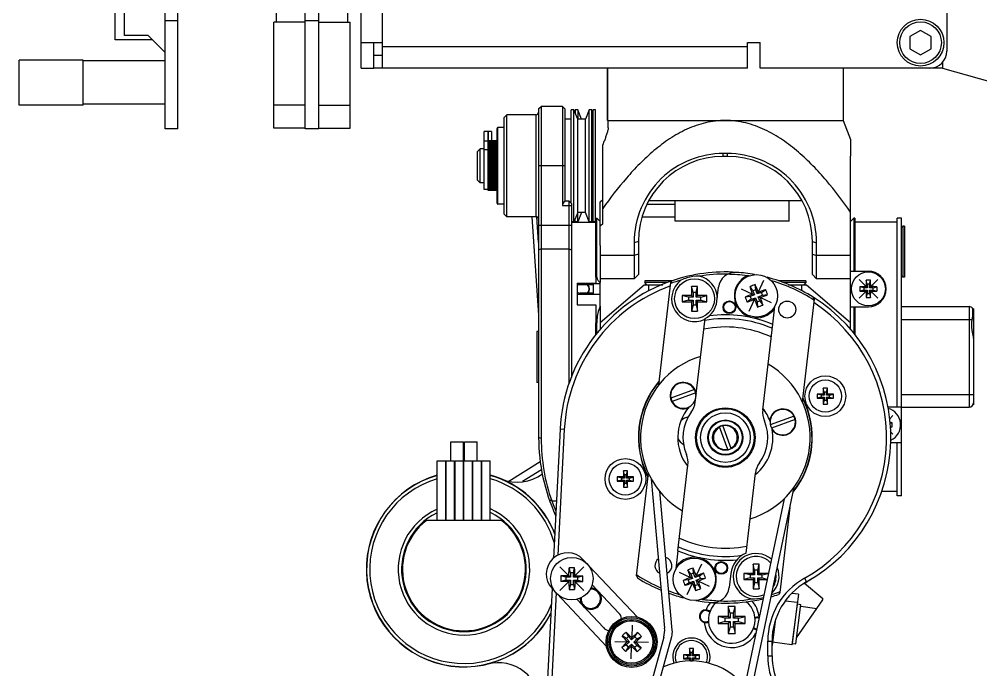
# Model space of a CAD drawing. Header units: millimetres. Extents: x 0 to 594, y 0 to 420.
# Drawn here: x 282.5 to 339.1, y 169.2 to 207.5 of the extents above; entities that cross this region are included whole.
import ezdxf

# ---------------------------------------------------------------- set-up
doc = ezdxf.new("R2010")
doc.units = ezdxf.units.MM
doc.header["$LTSCALE"] = 32.67
doc.layers.get('0').update_dxf_attribs({"linetype": 'CONTINUOUS'})
for name, color, linetype in [('3_ALL_AXES', 7, 'CONTINUOUS'), ('7_ALL_FEATURES', 7, 'CONTINUOUS'), ('APSF_BLANK_LAYER', 7, 'CONTINUOUS'), ('AXIS', 7, 'CONTINUOUS'), ('COSMETIC', 7, 'CONTINUOUS'), ('DCURVE', 7, 'CONTINUOUS')]:
    doc.layers.add(name, color=color, linetype=linetype)

msp = doc.modelspace()

# ---------------------------------------------------------------- linework, layer by layer
at = {"color": 7, "linetype": 'CONTINUOUS'}
for p, q in [((291.811, 201.056), (291.811, 258.841)), ((299.311, 201.056), (299.311, 258.841)), ((300.111, 201.056), (300.111, 258.841)), ((291.061, 201.056), (291.061, 207.406)), ((291.811, 207.406), (291.061, 207.406)), ((300.111, 207.406), (299.311, 207.406)), ((335.561, 206.853), (334.936, 206.492)), ((336.186, 206.492), (335.561, 206.853)), ((334.936, 206.492), (334.936, 205.77)), ((336.186, 205.77), (336.186, 206.492)), ((303.361, 204.631), (303.361, 206.131)), ((334.936, 205.77), (335.561, 205.41)), ((335.561, 205.41), (336.186, 205.77)), ((303.861, 205.381), (303.361, 205.381)), ((302.611, 204.631), (303.361, 204.631)), ((317.111, 201.551), (317.111, 204.631)), ((313.061, 202.231), (313.211, 202.381)), ((313.061, 202.231), (313.211, 202.381)), ((313.061, 202.231), (313.061, 182.881)), ((313.211, 202.381), (313.211, 182.818)), ((314.461, 202.381), (313.211, 202.381)), ((314.461, 202.381), (314.461, 196.549)), ((314.611, 202.231), (314.461, 202.381)), ((314.611, 202.231), (314.461, 202.381)), ((314.611, 202.231), (314.611, 196.779)), ((311.036, 201.731), (311.186, 201.881)), ((311.036, 196.031), (311.036, 201.731)), ((311.186, 195.881), (311.186, 201.881)), ((312.911, 195.881), (312.911, 201.881)), ((314.986, 196.674), (314.986, 202.181)), ((315.136, 202.181), (314.986, 202.181)), ((315.136, 195.581), (315.136, 202.181)), ((315.364, 201.631), (315.136, 202.181)), ((315.211, 202.181), (315.211, 202)), ((315.361, 202.181), (315.211, 202.181)), ((315.361, 202.181), (315.361, 201.631)), ((315.589, 201.631), (315.361, 202.181)), ((316.042, 202.181), (315.814, 201.631)), ((316.042, 195.581), (316.042, 202.181)), ((316.192, 202.181), (316.042, 202.181)), ((316.192, 195.581), (316.192, 202.181)), ((316.267, 202.181), (316.192, 202)), ((316.267, 195.581), (316.267, 202.181)), ((316.417, 202.181), (316.267, 202.181)), ((316.417, 195.581), (316.417, 202.181)), ((315.364, 196.131), (315.364, 201.631)), ((315.814, 201.631), (315.364, 201.631)), ((315.814, 196.131), (315.814, 201.631)), ((317.111, 201.551), (331.011, 201.551)), ((317.161, 201.109), (317.161, 201.551)), ((291.811, 201.056), (291.061, 201.056)), ((300.111, 201.056), (299.311, 201.056)), ((309.861, 197.481), (309.861, 200.898)), ((310.061, 200.898), (309.861, 200.898)), ((310.061, 200.898), (310.061, 197.481)), ((310.086, 200.898), (310.086, 200.344)), ((310.286, 200.898), (310.086, 200.898)), ((310.286, 200.898), (310.286, 200.344)), ((310.061, 200.327), (309.861, 200.327)), ((316.911, 200.306), (316.836, 200.116)), ((316.836, 195.471), (316.836, 200.116)), ((331.436, 200.436), (331.436, 199.456)), ((309.461, 199.731), (309.611, 199.881)), ((309.461, 198.031), (309.461, 199.731)), ((309.611, 197.881), (309.611, 199.881)), ((309.861, 199.881), (309.611, 199.881)), ((310.061, 199.812), (309.861, 199.812)), ((310.086, 199.881), (310.061, 199.881)), ((310.061, 199.806), (310.086, 199.806)), ((324.186, 199.603), (323.936, 199.603)), ((323.936, 199.431), (323.936, 199.603)), ((324.186, 199.431), (323.936, 199.431)), ((324.186, 199.431), (324.186, 199.603)), ((314.611, 198.881), (313.061, 198.881)), ((331.436, 194.192), (331.436, 199.005)), ((309.461, 198.031), (309.611, 197.881)), ((309.861, 197.881), (309.611, 197.881)), ((310.061, 197.956), (310.086, 197.956)), ((310.086, 197.881), (310.061, 197.881)), ((310.061, 197.481), (309.861, 197.481)), ((314.861, 196.799), (314.611, 196.799)), ((314.861, 186.094), (314.861, 196.799)), ((315.011, 196.649), (314.861, 196.799)), ((315.011, 186.459), (315.011, 196.649)), ((316.686, 196.753), (316.836, 196.903)), ((316.686, 194.192), (316.686, 196.753)), ((321.111, 195.631), (321.111, 196.831)), ((311.036, 196.031), (311.186, 195.881)), ((314.461, 196.549), (315.011, 196.549)), ((315.364, 196.131), (315.136, 195.581)), ((315.361, 195.581), (315.361, 196.131)), ((315.589, 196.131), (315.361, 195.581)), ((315.814, 196.131), (315.364, 196.131)), ((316.042, 195.581), (315.814, 196.131)), ((315.136, 195.581), (315.011, 195.581)), ((315.211, 195.581), (315.211, 195.762)), ((315.361, 195.581), (315.211, 195.581)), ((316.192, 195.581), (316.042, 195.581)), ((316.267, 195.581), (316.192, 195.762)), ((316.417, 195.581), (316.267, 195.581)), ((316.686, 195.606), (316.486, 195.806)), ((316.836, 195.471), (316.686, 195.324)), ((327.811, 195.631), (321.111, 195.631)), ((331.436, 195.606), (331.636, 195.806)), ((313.061, 195.394), (315.011, 195.394)), ((334.511, 195.331), (334.436, 195.256)), ((334.611, 195.331), (334.511, 195.331)), ((334.511, 195.331), (334.511, 192.331)), ((334.611, 195.331), (334.611, 192.331)), ((318.936, 194.431), (318.686, 194.353)), ((318.686, 194.353), (318.686, 192.236)), ((318.936, 194.431), (318.936, 192.483)), ((329.186, 194.431), (329.436, 194.353)), ((329.186, 192.483), (329.186, 194.431)), ((329.436, 192.236), (329.436, 194.353)), ((313.211, 193.996), (313.061, 193.912)), ((313.211, 193.996), (314.861, 193.996)), ((314.861, 193.996), (315.011, 193.912)), ((318.686, 193.605), (316.686, 193.605)), ((318.936, 193.683), (318.686, 193.605)), ((329.186, 193.683), (329.436, 193.605)), ((331.436, 193.605), (329.436, 193.605)), ((316.436, 192.325), (316.486, 192.325)), ((316.436, 192.325), (316.436, 191.974)), ((318.629, 192.231), (316.686, 192.231)), ((318.686, 192.236), (318.936, 192.483)), ((320.923, 192.106), (319.311, 192.106)), ((319.311, 192.106), (319.311, 192.006)), ((320.847, 192.011), (320.931, 192.115)), ((328.811, 192.106), (327.201, 192.106)), ((328.811, 192.106), (328.811, 192.006)), ((329.436, 192.236), (329.186, 192.483)), ((331.436, 192.231), (329.493, 192.231)), ((332.417, 191.906), (332.359, 192.139)), ((332.555, 191.906), (332.613, 192.139)), ((334.511, 192.331), (334.436, 192.406)), ((334.611, 192.331), (334.511, 192.331)), ((315.336, 191.974), (316.436, 191.974)), ((315.336, 191.974), (315.336, 190.705)), ((316.686, 191.931), (315.336, 191.931)), ((316.286, 191.881), (315.486, 191.881)), ((316.286, 191.316), (316.286, 191.931)), ((316.686, 190.61), (316.686, 192.007)), ((319.271, 191.881), (320.375, 191.881)), ((320.662, 192.006), (319.311, 192.006)), ((319.436, 191.881), (319.311, 192.006)), ((319.561, 191.527), (319.561, 191.881)), ((320.143, 185.978), (320.847, 192.011)), ((322.427, 191.782), (322.065, 191.782)), ((322.065, 191.782), (322.065, 191.238)), ((322.155, 191.42), (322.065, 191.782)), ((322.336, 191.42), (322.427, 191.782)), ((322.427, 191.238), (322.427, 191.782)), ((323.562, 190.904), (323.658, 191.727)), ((325.688, 191.524), (325.518, 191.775)), ((325.852, 191.584), (325.688, 191.524)), ((325.688, 191.524), (325.778, 191.278)), ((325.852, 191.584), (325.82, 191.885)), ((325.942, 191.338), (325.852, 191.584)), ((326.189, 191.428), (326.439, 191.597)), ((328.811, 192.006), (327.472, 192.006)), ((327.787, 191.881), (328.851, 191.881)), ((328.561, 191.517), (328.561, 191.881)), ((328.811, 192.006), (328.686, 191.881)), ((332.211, 191.7), (331.978, 191.758)), ((332.211, 191.563), (331.978, 191.504)), ((332.417, 191.7), (332.211, 191.7)), ((332.211, 191.7), (332.211, 191.563)), ((332.211, 191.563), (332.417, 191.563)), ((332.417, 191.7), (332.349, 191.769)), ((332.417, 191.563), (332.349, 191.494)), ((332.555, 191.906), (332.417, 191.906)), ((332.417, 191.906), (332.417, 191.7)), ((332.417, 191.563), (332.417, 191.356)), ((332.555, 191.7), (332.555, 191.906)), ((332.555, 191.7), (332.623, 191.769)), ((332.761, 191.7), (332.555, 191.7)), ((332.555, 191.563), (332.761, 191.563)), ((332.555, 191.563), (332.623, 191.494)), ((332.555, 191.356), (332.555, 191.563)), ((332.761, 191.7), (332.994, 191.758)), ((332.761, 191.563), (332.761, 191.7)), ((332.761, 191.563), (332.994, 191.504)), ((315.336, 191.316), (316.686, 191.316)), ((315.336, 191.314), (316.686, 191.314)), ((316.286, 191.381), (315.486, 191.381)), ((322.065, 191.238), (321.521, 191.238)), ((321.883, 191.148), (321.521, 191.238)), ((321.521, 191.238), (321.521, 190.876)), ((321.883, 190.967), (321.521, 190.876)), ((322.155, 191.148), (321.883, 191.148)), ((321.883, 191.148), (321.883, 190.967)), ((321.883, 190.967), (322.155, 190.967)), ((322.155, 191.148), (322.065, 191.238)), ((322.155, 190.967), (322.065, 190.876)), ((322.336, 191.42), (322.155, 191.42)), ((322.155, 191.42), (322.155, 191.148)), ((322.155, 190.967), (322.155, 190.695)), ((322.336, 191.148), (322.336, 191.42)), ((322.336, 191.148), (322.427, 191.238)), ((322.608, 191.148), (322.336, 191.148)), ((322.336, 190.967), (322.608, 190.967)), ((322.336, 190.967), (322.427, 190.876)), ((322.336, 190.695), (322.336, 190.967)), ((322.971, 191.238), (322.427, 191.238)), ((322.608, 191.148), (322.971, 191.238)), ((322.608, 190.967), (322.608, 191.148)), ((322.608, 190.967), (322.971, 190.876)), ((322.971, 190.876), (322.971, 191.238)), ((325.531, 191.188), (325.23, 191.156)), ((325.591, 191.023), (325.341, 190.854)), ((325.778, 191.278), (325.531, 191.188)), ((325.531, 191.188), (325.591, 191.023)), ((325.591, 191.023), (325.838, 191.113)), ((325.778, 191.278), (325.666, 191.33)), ((325.838, 191.113), (325.786, 191.001)), ((325.838, 191.113), (325.928, 190.867)), ((325.928, 190.867), (326.092, 190.927)), ((325.942, 191.338), (325.994, 191.45)), ((326.189, 191.428), (325.942, 191.338)), ((326.002, 191.173), (326.249, 191.263)), ((326.002, 191.173), (326.114, 191.121)), ((326.092, 190.927), (326.002, 191.173)), ((326.092, 190.927), (326.262, 190.677)), ((326.249, 191.263), (326.189, 191.428)), ((326.249, 191.263), (326.549, 191.295)), ((329.29, 191.027), (328.585, 184.982)), ((329.29, 191.027), (329.232, 191.147)), ((332.417, 191.356), (332.359, 191.123)), ((332.417, 191.356), (332.555, 191.356)), ((332.555, 191.356), (332.613, 191.123)), ((315.336, 190.705), (316.436, 190.705)), ((316.436, 190.705), (316.436, 189.639)), ((321.521, 190.876), (322.065, 190.876)), ((322.065, 190.876), (322.065, 190.332)), ((322.155, 190.695), (322.065, 190.332)), ((322.155, 190.695), (322.336, 190.695)), ((322.336, 190.695), (322.427, 190.332)), ((322.427, 190.876), (322.971, 190.876)), ((322.427, 190.332), (322.427, 190.876)), ((325.928, 190.867), (325.959, 190.566)), ((334.436, 190.589), (338.431, 190.589)), ((338.431, 190.589), (338.431, 184.674)), ((338.681, 190.456), (338.637, 190.456)), ((338.681, 190.456), (338.681, 184.806)), ((322.065, 190.332), (322.427, 190.332)), ((322.291, 184.971), (322.864, 189.885)), ((334.436, 189.839), (338.607, 189.839)), ((316.436, 189.639), (316.486, 189.639)), ((326.264, 184.508), (326.852, 189.548)), ((313.061, 189.131), (312.961, 189.131)), ((312.961, 189.131), (312.961, 186.131)), ((313.061, 186.131), (312.961, 186.131)), ((322.247, 185.702), (320.851, 185.192)), ((322.316, 185.515), (320.92, 185.005)), ((329.832, 185.44), (329.476, 185.44)), ((329.713, 185.38), (329.476, 185.44)), ((329.476, 185.44), (329.476, 185.202)), ((329.713, 185.262), (329.476, 185.202)), ((329.891, 185.38), (329.713, 185.38)), ((329.713, 185.38), (329.713, 185.262)), ((329.713, 185.262), (329.891, 185.262)), ((330.069, 185.796), (329.832, 185.796)), ((329.891, 185.558), (329.832, 185.796)), ((329.832, 185.796), (329.832, 185.44)), ((329.891, 185.38), (329.832, 185.44)), ((329.891, 185.262), (329.832, 185.202)), ((330.01, 185.558), (329.891, 185.558)), ((329.891, 185.558), (329.891, 185.38)), ((329.891, 185.262), (329.891, 185.083)), ((330.01, 185.558), (330.069, 185.796)), ((330.01, 185.38), (330.01, 185.558)), ((330.01, 185.38), (330.069, 185.44)), ((330.188, 185.38), (330.01, 185.38)), ((330.01, 185.262), (330.188, 185.262)), ((330.01, 185.262), (330.069, 185.202)), ((330.01, 185.083), (330.01, 185.262)), ((330.069, 185.44), (330.069, 185.796)), ((330.426, 185.44), (330.069, 185.44)), ((330.188, 185.38), (330.426, 185.44)), ((330.188, 185.262), (330.188, 185.38)), ((330.188, 185.262), (330.426, 185.202)), ((330.426, 185.202), (330.426, 185.44)), ((334.436, 185.424), (338.681, 185.424)), ((329.476, 185.202), (329.832, 185.202)), ((329.832, 185.202), (329.832, 184.846)), ((329.891, 185.083), (329.832, 184.846)), ((329.832, 184.846), (330.069, 184.846)), ((329.891, 185.083), (330.01, 185.083)), ((330.01, 185.083), (330.069, 184.846)), ((330.069, 185.202), (330.426, 185.202)), ((330.069, 184.846), (330.069, 185.202)), ((334.436, 184.674), (338.431, 184.674)), ((338.681, 184.806), (338.651, 184.806)), ((328.105, 184.14), (326.708, 183.63)), ((324.4, 182.244), (323.91, 183.587)), ((328.173, 183.952), (326.777, 183.442)), ((333.754, 183.723), (333.894, 183.758)), ((333.763, 183.537), (333.894, 183.504)), ((314.323, 183.374), (313.94, 175.786)), ((314.573, 183.361), (314.199, 175.961)), ((314.573, 183.361), (314.323, 183.374)), ((324.212, 182.176), (323.722, 183.518)), ((313.211, 182.818), (313.061, 182.881)), ((311.312, 180.313), (313.158, 181.464)), ((313.226, 180.985), (312.108, 180.287)), ((318.29, 180.917), (318.052, 180.917)), ((318.112, 180.679), (318.052, 180.917)), ((318.052, 180.917), (318.052, 180.56)), ((318.231, 180.679), (318.29, 180.917)), ((318.29, 180.56), (318.29, 180.917)), ((318.832, 174.736), (319.537, 180.781)), ((321.27, 176.215), (321.858, 181.255)), ((325.282, 176.083), (325.831, 180.791)), ((318.052, 180.56), (317.696, 180.56)), ((317.934, 180.501), (317.696, 180.56)), ((317.696, 180.56), (317.696, 180.323)), ((317.934, 180.382), (317.696, 180.323)), ((317.696, 180.323), (318.052, 180.323)), ((318.112, 180.501), (317.934, 180.501)), ((317.934, 180.501), (317.934, 180.382)), ((317.934, 180.382), (318.112, 180.382)), ((318.112, 180.501), (318.052, 180.56)), ((318.112, 180.382), (318.052, 180.323)), ((318.052, 180.323), (318.052, 179.967)), ((318.112, 180.204), (318.052, 179.967)), ((318.231, 180.679), (318.112, 180.679)), ((318.112, 180.679), (318.112, 180.501)), ((318.112, 180.382), (318.112, 180.204)), ((318.112, 180.204), (318.231, 180.204)), ((318.231, 180.501), (318.231, 180.679)), ((318.231, 180.501), (318.29, 180.56)), ((318.409, 180.501), (318.231, 180.501)), ((318.231, 180.382), (318.409, 180.382)), ((318.231, 180.382), (318.29, 180.323)), ((318.231, 180.204), (318.231, 180.382)), ((318.231, 180.204), (318.29, 179.967)), ((318.646, 180.56), (318.29, 180.56)), ((318.29, 180.323), (318.646, 180.323)), ((318.29, 179.967), (318.29, 180.323)), ((318.409, 180.501), (318.646, 180.56)), ((318.409, 180.382), (318.409, 180.501)), ((318.409, 180.382), (318.646, 180.323)), ((318.646, 180.323), (318.646, 180.56)), ((319.695, 180.454), (320.483, 171.67)), ((318.052, 179.967), (318.29, 179.967)), ((320.937, 171.537), (320.203, 179.719)), ((324.995, 165.141), (328.113, 179.965)), ((313.831, 179.153), (313.69, 179.215)), ((313.831, 179.153), (314.11, 179.153)), ((327.517, 179.274), (324.792, 166.337)), ((327.859, 178.756), (327.275, 173.751)), ((310.869, 178.006), (306.453, 178.006)), ((318.879, 172.306), (315.67, 175.706)), ((314.931, 174.925), (314.857, 175.219)), ((315.106, 174.925), (315.179, 175.219)), ((322.03, 174.836), (321.86, 175.086)), ((322.194, 174.896), (322.162, 175.196)), ((326.057, 175.43), (325.695, 175.43)), ((325.786, 175.068), (325.695, 175.43)), ((325.695, 175.43), (325.695, 174.887)), ((325.967, 175.068), (325.786, 175.068)), ((325.786, 175.068), (325.786, 174.796)), ((325.967, 175.068), (326.057, 175.43)), ((325.967, 174.796), (325.967, 175.068)), ((326.057, 174.887), (326.057, 175.43)), ((314.668, 174.663), (314.375, 174.736)), ((314.668, 174.488), (314.375, 174.415)), ((314.931, 174.663), (314.668, 174.663)), ((314.668, 174.663), (314.668, 174.488)), ((314.668, 174.488), (314.931, 174.488)), ((314.931, 174.663), (314.843, 174.75)), ((314.931, 174.488), (314.843, 174.401)), ((315.106, 174.925), (314.931, 174.925)), ((314.931, 174.925), (314.931, 174.663)), ((314.931, 174.488), (314.931, 174.225)), ((315.106, 174.663), (315.106, 174.925)), ((315.106, 174.663), (315.193, 174.75)), ((315.368, 174.663), (315.106, 174.663)), ((315.106, 174.488), (315.368, 174.488)), ((315.106, 174.488), (315.193, 174.401)), ((315.106, 174.225), (315.106, 174.488)), ((315.368, 174.663), (315.661, 174.736)), ((315.368, 174.488), (315.368, 174.663)), ((315.368, 174.488), (315.661, 174.415)), ((318.832, 174.736), (318.89, 174.615)), ((321.873, 174.499), (321.573, 174.467)), ((322.12, 174.589), (321.873, 174.499)), ((321.873, 174.499), (321.933, 174.335)), ((322.12, 174.589), (322.008, 174.641)), ((322.194, 174.896), (322.03, 174.836)), ((322.03, 174.836), (322.12, 174.589)), ((322.284, 174.649), (322.194, 174.896)), ((322.284, 174.649), (322.336, 174.761)), ((322.531, 174.739), (322.284, 174.649)), ((322.344, 174.485), (322.591, 174.575)), ((322.344, 174.485), (322.456, 174.433)), ((322.434, 174.238), (322.344, 174.485)), ((322.531, 174.739), (322.781, 174.909)), ((322.591, 174.575), (322.531, 174.739)), ((322.591, 174.575), (322.891, 174.607)), ((324.386, 174.879), (324.289, 174.049)), ((325.695, 174.887), (325.151, 174.887)), ((325.514, 174.796), (325.151, 174.887)), ((325.151, 174.887), (325.151, 174.524)), ((325.514, 174.615), (325.151, 174.524)), ((325.151, 174.524), (325.695, 174.524)), ((325.786, 174.796), (325.514, 174.796)), ((325.514, 174.796), (325.514, 174.615)), ((325.514, 174.615), (325.786, 174.615)), ((325.786, 174.796), (325.695, 174.887)), ((325.786, 174.615), (325.695, 174.524)), ((325.695, 174.524), (325.695, 173.98)), ((325.786, 174.615), (325.786, 174.343)), ((325.967, 174.796), (326.057, 174.887)), ((326.239, 174.796), (325.967, 174.796)), ((325.967, 174.615), (326.239, 174.615)), ((325.967, 174.615), (326.057, 174.524)), ((325.967, 174.343), (325.967, 174.615)), ((326.593, 174.887), (326.057, 174.887)), ((326.057, 174.524), (326.516, 174.524)), ((326.057, 173.98), (326.057, 174.524)), ((326.239, 174.796), (326.592, 174.884)), ((326.239, 174.615), (326.239, 174.796)), ((326.239, 174.615), (326.521, 174.544)), ((328.725, 174.605), (328.847, 174.387)), ((313.849, 173.99), (313.161, 160.381)), ((313.852, 173.99), (317.061, 170.59)), ((314.931, 174.225), (314.857, 173.932)), ((314.931, 174.225), (315.106, 174.225)), ((315.106, 174.225), (315.179, 173.932)), ((321.933, 174.335), (321.683, 174.165)), ((321.933, 174.335), (322.18, 174.425)), ((322.18, 174.425), (322.128, 174.313)), ((322.18, 174.425), (322.27, 174.178)), ((322.27, 174.178), (322.434, 174.238)), ((322.27, 174.178), (322.302, 173.878)), ((322.434, 174.238), (322.604, 173.988)), ((325.786, 174.343), (325.695, 173.98)), ((325.695, 173.98), (326.057, 173.98)), ((325.786, 174.343), (325.967, 174.343)), ((325.967, 174.343), (326.057, 173.98)), ((314.087, 173.741), (313.31, 158.381)), ((327.275, 173.751), (327.191, 173.647)), ((324.636, 172.945), (324.236, 172.945)), ((324.336, 172.545), (324.236, 172.945)), ((324.236, 172.945), (324.236, 172.345)), ((324.536, 172.545), (324.636, 172.945)), ((324.636, 172.345), (324.636, 172.945)), ((328.01, 170.755), (328.315, 173.085)), ((328.208, 170.729), (328.513, 173.059)), ((328.255, 171.087), (329.812, 173.335)), ((328.287, 173.063), (328.315, 173.085)), ((328.315, 173.085), (328.513, 173.059)), ((328.499, 172.947), (329.457, 172.821)), ((324.236, 172.345), (323.636, 172.345)), ((324.036, 172.245), (323.636, 172.345)), ((323.636, 172.345), (323.636, 171.945)), ((324.336, 172.245), (324.036, 172.245)), ((324.036, 172.245), (324.036, 172.045)), ((324.336, 172.245), (324.236, 172.345)), ((324.536, 172.545), (324.336, 172.545)), ((324.336, 172.545), (324.336, 172.245)), ((324.536, 172.245), (324.536, 172.545)), ((324.536, 172.245), (324.636, 172.345)), ((324.836, 172.245), (324.536, 172.245)), ((325.236, 172.345), (324.636, 172.345)), ((324.836, 172.245), (325.236, 172.345)), ((324.836, 172.045), (324.836, 172.245)), ((325.236, 171.945), (325.236, 172.345)), ((324.036, 172.045), (323.636, 171.945)), ((323.636, 171.945), (324.236, 171.945)), ((324.036, 172.045), (324.336, 172.045)), ((324.336, 172.045), (324.236, 171.945)), ((324.236, 171.945), (324.236, 171.345)), ((324.336, 171.745), (324.236, 171.345)), ((324.336, 172.045), (324.336, 171.745)), ((324.336, 171.745), (324.536, 171.745)), ((324.536, 172.045), (324.836, 172.045)), ((324.536, 172.045), (324.636, 171.945)), ((324.536, 171.745), (324.536, 172.045)), ((324.536, 171.745), (324.636, 171.345)), ((324.636, 171.945), (325.236, 171.945)), ((324.636, 171.345), (324.636, 171.945)), ((324.836, 172.045), (325.236, 171.945)), ((326.995, 172.056), (326.811, 170.648)), ((318.232, 171.043), (317.978, 171.206)), ((318.359, 171.163), (318.211, 171.427)), ((318.359, 171.163), (318.232, 171.043)), ((318.54, 170.972), (318.359, 171.163)), ((318.73, 171.152), (318.54, 170.972)), ((318.54, 170.972), (318.543, 171.096)), ((318.73, 171.152), (318.893, 171.407)), ((318.851, 171.025), (318.73, 171.152)), ((318.851, 171.025), (319.114, 171.173)), ((320.435, 171.139), (319.176, 166.55)), ((319.864, 167.377), (320.904, 171.166)), ((324.236, 171.345), (324.636, 171.345)), ((318.221, 170.672), (317.958, 170.524)), ((318.341, 170.545), (318.179, 170.29)), ((318.412, 170.852), (318.221, 170.672)), ((318.221, 170.672), (318.341, 170.545)), ((318.232, 171.043), (318.412, 170.852)), ((318.412, 170.852), (318.289, 170.856)), ((318.341, 170.545), (318.532, 170.725)), ((318.532, 170.725), (318.529, 170.602)), ((318.532, 170.725), (318.713, 170.534)), ((318.66, 170.845), (318.851, 171.025)), ((318.66, 170.845), (318.783, 170.841)), ((318.84, 170.654), (318.66, 170.845)), ((318.713, 170.534), (318.84, 170.654)), ((318.713, 170.534), (318.861, 170.27)), ((318.84, 170.654), (319.094, 170.491)), ((326.561, 170.902), (326.811, 170.902)), ((326.561, 170.032), (326.561, 170.902)), ((326.811, 170.032), (326.811, 170.902)), ((327.975, 170.684), (328.023, 170.753)), ((327.988, 170.783), (328.01, 170.755)), ((328.01, 170.755), (328.208, 170.729)), ((321.942, 170.1), (321.586, 170.1)), ((321.823, 170.041), (321.586, 170.1)), ((321.586, 170.1), (321.586, 169.863)), ((322.002, 170.041), (321.823, 170.041)), ((321.823, 170.041), (321.823, 169.922)), ((322.18, 170.456), (321.942, 170.456)), ((322.002, 170.219), (321.942, 170.456)), ((321.942, 170.456), (321.942, 170.1)), ((322.002, 170.041), (321.942, 170.1)), ((322.12, 170.219), (322.002, 170.219)), ((322.002, 170.219), (322.002, 170.041)), ((322.12, 170.219), (322.18, 170.456)), ((322.12, 170.041), (322.12, 170.219)), ((322.12, 170.041), (322.18, 170.1)), ((322.298, 170.041), (322.12, 170.041)), ((322.18, 170.1), (322.18, 170.456)), ((322.536, 170.1), (322.18, 170.1)), ((322.298, 170.041), (322.536, 170.1)), ((322.298, 169.922), (322.298, 170.041)), ((322.536, 169.863), (322.536, 170.1)), ((326.561, 170.032), (326.811, 170.032)), ((321.823, 169.922), (321.586, 169.863)), ((321.586, 169.863), (321.942, 169.863)), ((321.823, 169.922), (322.002, 169.922)), ((322.002, 169.922), (321.942, 169.863)), ((321.942, 169.863), (321.942, 169.726)), ((322.002, 169.744), (321.998, 169.729)), ((322.002, 169.922), (322.002, 169.744)), ((322.002, 169.744), (322.12, 169.744)), ((322.12, 169.922), (322.298, 169.922)), ((322.12, 169.922), (322.18, 169.863)), ((322.12, 169.744), (322.12, 169.922)), ((322.12, 169.744), (322.124, 169.729)), ((322.18, 169.863), (322.536, 169.863)), ((322.18, 169.726), (322.18, 169.863)), ((322.298, 169.922), (322.536, 169.863))]:
    msp.add_line(p, q, dxfattribs=at)
at = {"color": 3, "linetype": 'CONTINUOUS'}
for p, q in [((302.611, 204.631), (302.611, 251.631)), ((303.861, 204.631), (303.861, 251.631)), ((302.611, 206.131), (303.861, 206.131)), ((325.361, 205.881), (303.861, 205.881)), ((325.361, 204.631), (325.361, 206.131)), ((325.361, 206.131), (326.111, 206.131)), ((326.111, 204.631), (326.111, 206.131)), ((325.361, 204.631), (303.361, 204.631))]:
    msp.add_line(p, q, dxfattribs=at)
at = {"color": 7, "linetype": 'CONTINUOUS'}
for centre, radius in [((335.561, 206.131), 1.375), ((335.561, 206.131), 1.225), ((332.486, 191.631), 1), ((322.246, 191.057), 1.175), ((325.89, 191.226), 1.25), ((327.709, 190.42), 0.5), ((324.301, 190.555), 0.335), ((329.951, 185.321), 1.2), ((329.951, 185.321), 0.95), ((324.061, 182.881), 1), ((324.061, 182.881), 0.75), ((318.171, 180.442), 1.2), ((318.171, 180.442), 0.95), ((315.018, 174.575), 1.25), ((322.232, 174.537), 1.25), ((323.82, 175.207), 0.335), ((318.536, 170.849), 1.5), ((318.536, 170.849), 1.425), ((318.536, 170.849), 1.33), ((318.536, 170.849), 1.255), ((318.536, 170.849), 1.25)]:
    msp.add_circle(centre, radius, dxfattribs=at)
at = {"color": 40, "linetype": 'CONTINUOUS'}
for radius in [1.462, 1.035]:
    msp.add_circle((324.061, 182.881), radius, dxfattribs=at)
at = {"color": 7, "linetype": 'CONTINUOUS'}
for centre, radius, start, end in [((312.911, 202.031), 0.15, 270, 360), ((323.936, 194.431), 5, 90, 180), ((324.186, 194.431), 5, 0, 90), ((312.911, 195.731), 0.15, 0, 90), ((324.061, 182.881), 9.75, 86.1331, 108.7253), ((324.651, 191.611), 1, 86.1324, 173.3483), ((324.061, 182.881), 9.75, 79.7993, 86.1324), ((324.061, 182.881), 9.75, 108.726, 177.1057), ((324.061, 182.881), 9.75, 57.9714, 75.3961), ((343.303, 191.647), 10.955, 177.4263, 179.3649), ((332.486, 188.914), 3.228, 87.7461, 92.2539), ((322.168, 191.661), 10.456, 0.5889, 2.6199), ((324.061, 182.881), 9.5, 109.9461, 177.1057), ((315.486, 191.631), 0.25, 90, 127.1437), ((315.636, 191.631), 0.4, 321.1339, 38.8661), ((326.991, 188.21), 3.856, 110.0578, 112.4476), ((326.995, 188.201), 3.867, 107.6797, 110.063), ((314.442, 187.089), 12.347, 20.6823, 22.8571), ((322.864, 190.121), 3.867, 17.6791, 22.4449), ((335.195, 191.631), 3.219, 177.7438, 180.0037), ((335.195, 191.631), 3.219, 179.9963, 182.2562), ((332.456, 181.313), 10.456, 90.5889, 92.6199), ((332.47, 202.448), 10.955, 267.4263, 269.3649), ((342.804, 191.601), 10.456, 180.5889, 182.6199), ((321.669, 191.615), 10.955, 357.4263, 359.3649), ((332.502, 180.815), 10.955, 87.4263, 89.3649), ((332.516, 201.949), 10.456, 270.5889, 272.6199), ((329.777, 191.631), 3.219, 359.9963, 2.2562), ((329.777, 191.631), 3.219, 357.7438, 0.0037), ((315.486, 191.631), 0.25, 232.8563, 270), ((322.246, 191.057), 1.325, 297.8227, 353.3483), ((330.027, 179.778), 12.347, 110.6823, 112.8571), ((328.915, 192.331), 3.867, 197.6791, 202.4449), ((337.337, 195.362), 12.347, 200.6823, 202.8571), ((321.753, 202.673), 12.347, 290.6823, 292.8571), ((324.061, 182.881), 9.75, 299.4004, 57.9397), ((332.486, 194.349), 3.228, 267.7461, 272.2539), ((324.785, 194.25), 3.867, 287.6797, 290.063), ((324.789, 194.241), 3.856, 290.0578, 292.4476), ((324.061, 182.881), 9.5, 299.4004, 56.7277), ((338.431, 190.339), 0.25, 41.0202, 90), ((338.431, 190.339), 0.25, 28.2012, 40.2126), ((324.061, 182.881), 7, 66.7468, 99.9499), ((324.061, 182.881), 7.227, 67.2834, 97.639), ((324.061, 182.881), 6.51, 65.4552, 101.2414), ((324.061, 182.881), 5.125, 139.4406, 207.0538), ((324.061, 182.881), 5.107, 139.7071, 206.9412), ((321.583, 185.353), 0.775, 7.5028, 292.5237), ((321.583, 185.353), 0.75, 27.7243, 192.3997), ((321.583, 185.353), 0.74, 12.2956, 27.8284), ((321.583, 185.353), 0.75, 357.2415, 12.3997), ((321.583, 185.353), 0.74, 192.2956, 207.8284), ((321.583, 185.353), 0.75, 207.7243, 350.208), ((324.061, 182.881), 2.8, 139.8916, 217.6835), ((321.05, 185.116), 1.25, 323.4219, 353.3483), ((324.061, 182.881), 2.8, 128.9717, 130.2688), ((324.061, 182.881), 5.125, 321.2931, 27.0538), ((324.061, 182.881), 5.107, 321.7488, 26.9412), ((338.431, 184.924), 0.25, 270, 360), ((324.061, 182.881), 2.5, 143.4219, 203.2748), ((327.506, 184.363), 1.25, 173.3483, 203.2748), ((324.061, 182.881), 2.8, 19.9615, 37.6659), ((327.441, 183.791), 0.775, 217.5958, 172.5306), ((327.441, 183.791), 0.75, 27.7243, 192.3997), ((327.441, 183.791), 0.74, 12.2956, 27.8284), ((333.386, 183.631), 1, 294.7708, 75.6841), ((324.061, 182.881), 0.722, 102.0959, 118.0281), ((324.061, 182.881), 0.702, 298.253, 101.871), ((324.061, 182.881), 2.5, 323.4219, 23.2748), ((327.441, 183.791), 0.74, 192.2956, 207.8284), ((327.441, 183.791), 0.75, 207.7243, 12.3997), ((333.44, 173.888), 9.88, 87.3667, 88.1897), ((330.677, 183.631), 3.219, 359.9963, 2.2562), ((330.677, 183.631), 3.219, 357.7438, 0.0037), ((324.061, 182.881), 0.702, 118.253, 281.871), ((324.061, 182.881), 2.8, 309.0941, 10.234), ((333.452, 193.073), 9.578, 271.876, 272.6448), ((324.061, 182.881), 11, 180, 204.6331), ((324.347, 182.818), 11.136, 180.0026, 199.2167), ((322.042, 183.235), 0.875, 207.3349, 239.7328), ((320.616, 181.4), 1.25, 353.3483, 23.2748), ((324.061, 182.881), 0.722, 282.0959, 298.0281), ((327.072, 180.647), 1.25, 143.4219, 173.3483), ((308.661, 175.131), 5.75, 100.5396, 100.7969), ((308.661, 175.131), 5.75, 90, 90.2568), ((308.661, 175.131), 5.75, 79.4604, 79.7177), ((311.812, 182.756), 2.5, 247.5488, 306.1343), ((308.661, 175.131), 5.75, 105.9422, 333.1542), ((308.661, 175.131), 5.55, 106.5179, 338.2129), ((308.661, 175.131), 5.55, 100.9173, 101.1824), ((308.661, 175.131), 5.55, 95.4395, 95.6985), ((308.661, 175.131), 5.55, 90, 90.2594), ((308.661, 175.131), 5.55, 84.5606, 84.8196), ((308.661, 175.131), 5.55, 79.0828, 79.3476), ((308.661, 175.131), 5.55, 16.0316, 73.7496), ((308.661, 175.131), 5.75, 21.0918, 74.315), ((308.661, 175.131), 3.875, 90, 90.3682), ((323.095, 182.625), 9.892, 200.5454, 204.2973), ((308.661, 175.131), 3.875, 114.0708, 66.3369), ((308.661, 175.131), 3.675, 115.471, 64.9605), ((308.661, 175.131), 3.875, 105.7611, 106.1447), ((308.661, 175.131), 3.675, 106.6426, 107.0479), ((308.661, 175.131), 3.875, 97.7862, 98.1598), ((308.661, 175.131), 3.675, 98.2204, 98.6128), ((308.661, 175.131), 3.675, 90, 90.3919), ((308.661, 175.131), 3.875, 82.2139, 82.5872), ((308.661, 175.131), 3.675, 81.7798, 82.172), ((308.661, 175.131), 3.875, 74.2393, 74.6227), ((308.661, 175.131), 3.675, 73.3577, 73.763), ((308.661, 175.131), 3.625, 127.5235, 52.4765), ((324.061, 182.881), 6.51, 245.4552, 281.2414), ((324.061, 182.881), 7.227, 247.2834, 275.3997), ((324.061, 182.881), 7, 246.7468, 278.0304), ((314.761, 174.848), 1.25, 43.348, 223.348), ((320.413, 175.342), 0.5, 126.3688, 243.8945), ((320.413, 175.342), 0.5, 296.7225, 73.6028), ((325.876, 174.705), 1.5, 113.3483, 173.3483), ((325.876, 174.705), 1.175, 43.6193, 292.5784), ((315.018, 171.355), 3.867, 87.6171, 92.3829), ((302.846, 174.617), 12.347, 0.6203, 2.7951), ((323.333, 171.522), 3.856, 110.0578, 112.4476), ((323.337, 171.512), 3.867, 107.6797, 110.063), ((310.785, 170.4), 12.347, 20.6823, 22.8571), ((318.238, 174.576), 3.867, 177.6177, 180.001), ((318.228, 174.575), 3.856, 179.9958, 182.3856), ((314.977, 162.404), 12.347, 90.6203, 92.7951), ((311.808, 174.576), 3.856, 359.9958, 2.3856), ((311.798, 174.575), 3.867, 357.6177, 0.001), ((324.061, 182.881), 9.75, 237.9714, 247.1547), ((326.369, 163.089), 12.347, 110.6823, 112.8571), ((318.095, 185.984), 12.347, 290.6823, 292.8571), ((319.207, 173.432), 3.867, 17.6791, 22.4449), ((330.811, 170.902), 4.25, 119.4004, 180), ((325.876, 174.705), 1.175, 328.6548, 7.7335), ((332.311, 169.465), 6, 121.5881, 126.4017), ((327.19, 174.534), 12.347, 180.6203, 182.7951), ((315.018, 177.796), 3.867, 267.6171, 272.3829), ((315.059, 186.747), 12.347, 270.6203, 272.7951), ((316.133, 173.394), 0.625, 176.7035, 89.885), ((316.133, 173.394), 0.571, 173.6527, 93.016), ((325.258, 175.642), 3.867, 197.6791, 202.4449), ((333.68, 178.674), 12.347, 200.6823, 202.8571), ((321.127, 177.562), 3.867, 287.6797, 290.063), ((321.131, 177.552), 3.856, 290.0578, 292.4476), ((323.296, 174.165), 1, 264.9856, 353.3483), ((330.811, 170.902), 4, 119.4004, 180), ((324.061, 182.881), 9.75, 250.0843, 255.3961), ((324.061, 182.881), 9.75, 259.7552, 283.1543), ((324.061, 182.881), 9.75, 286.0864, 288.7253), ((324.436, 172.145), 1.625, 140.5917, 158.7078), ((324.436, 172.145), 1.375, 132.1751, 51.3675), ((324.436, 172.145), 1.625, 5.9645, 43.9893), ((322.901, 172.361), 0.375, 86.8346, 257.0926), ((322.901, 172.361), 0.335, 44.496, 299.7562), ((322.901, 172.361), 0.375, 46.938, 86.8111), ((325.971, 171.929), 0.375, 78.3033, 117.0309), ((325.971, 171.929), 0.335, 78.2584, 119.7562), ((318.989, 171.536), 1.5, 344.6534, 5.127), ((322.901, 172.361), 0.375, 257.1889, 297.0342), ((324.436, 172.145), 1.625, 185.2848, 330.9871), ((325.971, 171.929), 0.375, 226.938, 257.7309), ((325.971, 171.929), 0.335, 224.496, 257.9548), ((320.747, 168.506), 3.867, 130.9651, 135.7309), ((309.656, 162.523), 12.347, 43.9683, 46.1431), ((310.211, 179.728), 12.347, 313.9683, 316.1431), ((316.202, 168.645), 3.856, 43.3438, 45.7336), ((316.202, 168.645), 3.856, 40.9624, 43.3522), ((319.891, 171.443), 1.05, 344.6534, 5.127), ((322.061, 169.981), 1.1, 339.5, 200.5023), ((326.861, 161.969), 12.347, 133.9683, 136.1431), ((320.87, 173.052), 3.856, 220.9624, 223.3522), ((327.416, 179.174), 12.347, 223.9683, 226.1431), ((322.061, 169.981), 0.95, 338.202, 201.798), ((320.87, 173.052), 3.856, 223.3438, 225.7336), ((316.325, 173.191), 3.867, 310.9651, 315.7309), ((330.811, 170.032), 4.25, 180, 206.177), ((330.811, 170.032), 4, 180, 206.177), ((310.661, 167.127), 2.5, 0, 104.0297)]:
    msp.add_arc(centre, radius, start, end, dxfattribs=at)
msp.add_ellipse((314.711, 196.549), major_axis=(0.25, 0), ratio=1, start_param=1.982313, end_param=3.141593, dxfattribs=at)
for points, knots in [([(317.161, 201.109), (317.161, 201.096), (317.157, 201.069), (317.146, 201.01), (317.125, 200.929), (317.096, 200.829), (317.052, 200.69), (316.991, 200.515), (316.939, 200.375), (316.911, 200.306)], [0, 0, 0, 0, 0.044019, 0.097266, 0.215412, 0.340746, 0.469663, 0.733083, 1, 1, 1, 1]), ([(331.436, 196.153), (330.99, 196.793), (330.283, 197.73), (329.233, 198.891), (328.377, 199.705), (327.438, 200.434), (326.403, 201.036), (325.269, 201.451), (324.463, 201.551), (324.061, 201.551)], [0, 0, 0, 0, 0.246756, 0.370691, 0.495119, 0.620183, 0.746035, 0.872717, 1, 1, 1, 1]), ([(323.936, 199.603), (323.279, 199.604), (321.928, 199.346), (320.18, 198.216), (318.973, 196.464), (318.685, 195.053), (318.686, 194.353)], [0, 0, 0, 0, 0.240713, 0.489425, 0.743648, 1, 1, 1, 1]), ([(329.436, 194.353), (329.437, 195.053), (329.149, 196.464), (327.942, 198.216), (326.194, 199.346), (324.843, 199.604), (324.186, 199.603)], [0, 0, 0, 0, 0.256329, 0.510556, 0.759261, 1, 1, 1, 1]), ([(331.436, 199.005), (331.436, 199.084), (331.429, 199.234), (331.436, 199.384), (331.436, 199.456)], [0, 0, 0, 0, 0.522949, 1, 1, 1, 1]), ([(316.486, 192.325), (316.486, 192.294), (316.502, 192.229), (316.565, 192.116), (316.635, 192.044), (316.686, 192.007)], [0, 0, 0, 0, 0.24175, 0.505624, 1, 1, 1, 1]), ([(325.666, 191.33), (325.652, 191.368), (325.601, 191.516), (325.552, 191.664), (325.518, 191.775)], [0, 0, 0, 0, 0.258563, 1, 1, 1, 1]), ([(325.994, 191.45), (326.032, 191.463), (326.18, 191.514), (326.328, 191.563), (326.439, 191.597)], [0, 0, 0, 0, 0.258563, 1, 1, 1, 1]), ([(325.786, 191.001), (325.747, 190.988), (325.6, 190.937), (325.451, 190.888), (325.341, 190.854)], [0, 0, 0, 0, 0.258563, 1, 1, 1, 1]), ([(326.114, 191.121), (326.127, 191.083), (326.179, 190.936), (326.227, 190.787), (326.262, 190.677)], [0, 0, 0, 0, 0.258563, 1, 1, 1, 1]), ([(316.686, 190.61), (316.653, 190.542), (316.529, 190.233), (316.486, 189.895), (316.486, 189.639)], [0, 0, 0, 0, 0.227692, 1, 1, 1, 1]), ([(338.607, 189.839), (338.62, 189.917), (338.634, 190.032), (338.645, 190.179), (338.648, 190.273), (338.648, 190.354), (338.644, 190.42), (338.636, 190.468), (338.627, 190.495), (338.62, 190.503)], [0, 0, 0, 0, 0.356629, 0.515921, 0.657802, 0.779364, 0.878007, 0.951623, 1, 1, 1, 1]), ([(338.577, 189.506), (338.577, 189.534), (338.579, 189.646), (338.593, 189.757), (338.607, 189.839)], [0, 0, 0, 0, 0.251026, 1, 1, 1, 1]), ([(338.681, 188.743), (338.681, 188.771), (338.674, 188.828), (338.657, 188.916), (338.638, 189.009), (338.612, 189.138), (338.585, 189.304), (338.577, 189.439), (338.577, 189.506)], [0, 0, 0, 0, 0.105356, 0.223445, 0.347876, 0.475776, 0.736623, 1, 1, 1, 1]), ([(314.843, 174.75), (314.844, 174.791), (314.846, 174.947), (314.851, 175.103), (314.857, 175.219)], [0, 0, 0, 0, 0.258563, 1, 1, 1, 1]), ([(322.008, 174.641), (321.995, 174.679), (321.943, 174.827), (321.895, 174.975), (321.86, 175.086)], [0, 0, 0, 0, 0.258563, 1, 1, 1, 1]), ([(315.193, 174.75), (315.233, 174.75), (315.389, 174.747), (315.546, 174.742), (315.661, 174.736)], [0, 0, 0, 0, 0.258563, 1, 1, 1, 1]), ([(322.336, 174.761), (322.374, 174.774), (322.522, 174.826), (322.67, 174.874), (322.781, 174.909)], [0, 0, 0, 0, 0.258563, 1, 1, 1, 1]), ([(314.843, 174.401), (314.803, 174.401), (314.647, 174.404), (314.49, 174.409), (314.375, 174.415)], [0, 0, 0, 0, 0.258563, 1, 1, 1, 1]), ([(315.193, 174.401), (315.192, 174.36), (315.19, 174.204), (315.185, 174.048), (315.179, 173.932)], [0, 0, 0, 0, 0.258563, 1, 1, 1, 1]), ([(322.128, 174.313), (322.09, 174.299), (321.942, 174.248), (321.794, 174.2), (321.683, 174.165)], [0, 0, 0, 0, 0.258563, 1, 1, 1, 1]), ([(322.456, 174.433), (322.47, 174.395), (322.521, 174.247), (322.569, 174.099), (322.604, 173.988)], [0, 0, 0, 0, 0.258563, 1, 1, 1, 1]), ([(318.289, 170.856), (318.262, 170.885), (318.156, 171.001), (318.053, 171.118), (317.978, 171.206)], [0, 0, 0, 0, 0.258563, 1, 1, 1, 1]), ([(318.543, 171.096), (318.573, 171.123), (318.688, 171.228), (318.805, 171.332), (318.893, 171.407)], [0, 0, 0, 0, 0.258563, 1, 1, 1, 1]), ([(318.529, 170.602), (318.499, 170.574), (318.384, 170.469), (318.267, 170.365), (318.179, 170.29)], [0, 0, 0, 0, 0.258563, 1, 1, 1, 1]), ([(318.783, 170.841), (318.81, 170.812), (318.916, 170.696), (319.019, 170.579), (319.094, 170.491)], [0, 0, 0, 0, 0.258563, 1, 1, 1, 1])]:
    msp.add_open_spline(points, degree=3, knots=knots, dxfattribs=at)
for points in [[(318.686, 192.236), (318.667, 192.233), (318.648, 192.231), (318.629, 192.231)], [(329.493, 192.231), (329.474, 192.231), (329.455, 192.233), (329.436, 192.236)]]:
    msp.add_open_spline(points, degree=3, dxfattribs=at)
at = {"layer": '3_ALL_AXES', "color": 7, "linetype": 'CONTINUOUS'}
for p, q in [((336.861, 204.631), (348.334, 201.385)), ((326.852, 189.548), (326.976, 190.608)), ((321.27, 176.215), (321.146, 175.155))]:
    msp.add_line(p, q, dxfattribs=at)
for centre, radius, start, end in [((324.061, 182.881), 9.614, 82.2952, 89.2816), ((325.89, 191.226), 1.3, 113.5959, 325.5525), ((324.061, 182.881), 9.625, 81.6311, 82.1866), ((322.232, 174.537), 1.3, 293.5973, 145.5525), ((324.061, 182.881), 9.625, 261.6311, 262.1868), ((324.061, 182.881), 9.614, 262.2954, 268.135)]:
    msp.add_arc(centre, radius, start, end, dxfattribs=at)
at = {"layer": '7_ALL_FEATURES', "color": 7, "linetype": 'CONTINUOUS'}
for p, q in [((291.061, 207.406), (291.061, 252.491)), ((288.661, 206.556), (288.661, 208.821)), ((297.611, 207.331), (297.611, 208.706)), ((301.811, 207.331), (301.811, 208.706)), ((288.111, 206.306), (288.111, 208.306)), ((297.461, 201.106), (297.461, 207.331)), ((299.311, 207.331), (297.461, 207.331)), ((300.111, 207.331), (301.961, 207.331)), ((301.961, 201.106), (301.961, 207.331)), ((290.311, 206.306), (288.111, 206.306)), ((290.061, 206.556), (288.661, 206.556)), ((290.061, 206.556), (291.061, 205.556)), ((282.461, 202.456), (282.461, 205.106)), ((286.236, 205.106), (282.461, 205.106)), ((286.236, 202.456), (286.236, 205.106)), ((291.061, 205.056), (286.236, 205.056)), ((336.861, 204.631), (336.111, 204.631)), ((336.861, 204.984), (336.861, 204.631)), ((286.236, 202.456), (282.461, 202.456)), ((291.061, 202.506), (286.236, 202.506)), ((299.311, 202.456), (297.461, 202.456)), ((300.111, 202.456), (301.961, 202.456)), ((299.311, 201.106), (297.461, 201.106)), ((300.111, 201.106), (301.961, 201.106)), ((312.654, 195.881), (313.061, 190.09)), ((313.061, 194.368), (312.955, 195.872)), ((328.73, 174.307), (329.803, 173.408)), ((328.365, 173.658), (327.975, 170.684)), ((328.365, 173.658), (327.982, 173.708)), ((329.812, 173.335), (329.803, 173.408)), ((328.3, 173.162), (327.595, 173.255)), ((327.975, 170.684), (326.835, 170.833))]:
    msp.add_line(p, q, dxfattribs=at)
at = {"layer": '7_ALL_FEATURES', "color": 3, "linetype": 'CONTINUOUS'}
for p, q in [((337.111, 212.631), (337.111, 205.631)), ((336.111, 204.631), (326.111, 204.631))]:
    msp.add_line(p, q, dxfattribs=at)
msp.add_arc((336.111, 205.631), 1, 270, 360, dxfattribs=at)
at = {"layer": '7_ALL_FEATURES', "color": 7, "linetype": 'CONTINUOUS'}
for centre, radius, start, end in [((324.061, 182.881), 9.625, 105.771, 109.5517), ((322.246, 191.057), 1.35, 126.3869, 297.2816), ((322.474, 190.046), 2.336, 106.8238, 116.1349), ((322.467, 190.056), 2.325, 88.8988, 106.7302), ((324.061, 182.881), 9.625, 89.282, 99.2637), ((322.246, 191.057), 1.35, 2.9168, 78.6465), ((324.061, 182.881), 9.625, 57.145, 73.5759), ((325.876, 174.705), 1.35, 48.5209, 258.647), ((325.876, 174.705), 1.35, 313.5846, 22.662), ((324.061, 182.881), 9.625, 237.145, 246.7657), ((324.061, 182.881), 9.625, 249.7345, 253.5759), ((324.061, 182.881), 9.625, 268.0732, 279.2638), ((325.655, 175.708), 2.327, 268.9025, 285.9781), ((324.061, 182.881), 9.625, 286.4409, 289.5517)]:
    msp.add_arc(centre, radius, start, end, dxfattribs=at)
at = {"layer": 'APSF_BLANK_LAYER', "color": 7, "linetype": 'CONTINUOUS'}
for p, q in [((310.661, 196.631), (310.661, 201.131)), ((311.036, 201.131), (310.661, 201.131)), ((314.986, 201.631), (314.611, 201.631)), ((310.611, 196.681), (310.611, 201.081)), ((311.036, 196.631), (310.661, 196.631))]:
    msp.add_line(p, q, dxfattribs=at)
for radius in [1.698, 1.462, 1.035]:
    msp.add_circle((324.061, 182.881), radius, dxfattribs=at)
for centre, start, end in [((310.661, 201.081), 90, 180), ((310.661, 196.681), 180, 270)]:
    msp.add_arc(centre, 0.05, start, end, dxfattribs=at)
at = {"layer": 'AXIS', "color": 7, "linetype": 'CONTINUOUS'}
for p, q in [((317.111, 204.631), (317.111, 201.551)), ((331.011, 204.631), (331.011, 201.551)), ((312.911, 201.881), (311.186, 201.881)), ((331.011, 201.551), (331.44, 200.425)), ((310.086, 197.419), (310.086, 200.344)), ((310.611, 200.344), (310.086, 200.344)), ((310.161, 197.419), (310.161, 200.344)), ((310.236, 197.419), (310.236, 200.344)), ((310.311, 197.419), (310.311, 200.344)), ((310.386, 197.419), (310.386, 200.344)), ((310.461, 197.419), (310.461, 200.344)), ((310.536, 197.419), (310.536, 200.344)), ((310.611, 197.419), (310.086, 197.419)), ((321.111, 196.596), (319.441, 196.596)), ((319.557, 196.831), (328.565, 196.831)), ((327.811, 195.631), (327.811, 196.831)), ((312.911, 195.881), (311.186, 195.881)), ((315.011, 195.556), (316.436, 195.556)), ((316.436, 192.325), (316.436, 195.806)), ((316.436, 195.806), (316.486, 195.806)), ((316.486, 192.325), (316.486, 195.806)), ((321.111, 195.866), (319.157, 195.866)), ((331.686, 195.806), (331.636, 195.806)), ((331.636, 195.806), (331.636, 192.681)), ((331.686, 195.806), (331.686, 192.681)), ((334.186, 195.556), (331.686, 195.556)), ((334.436, 195.806), (334.186, 195.806)), ((334.186, 184.681), (334.186, 195.806)), ((334.436, 179.456), (334.436, 195.806)), ((316.686, 194.192), (316.686, 192.007)), ((331.436, 189.252), (331.436, 194.192)), ((331.436, 192.681), (332.486, 192.681)), ((316.686, 189.653), (319.271, 191.881)), ((328.851, 191.881), (331.436, 189.653)), ((316.686, 190.61), (316.686, 189.218)), ((331.436, 190.581), (332.486, 190.581)), ((331.636, 190.581), (331.636, 188.986)), ((331.686, 190.581), (331.686, 188.919)), ((316.436, 188.93), (316.436, 189.639)), ((316.486, 188.987), (316.486, 189.639)), ((334.436, 184.681), (333.617, 184.681)), ((307.886, 182.631), (308.636, 182.631)), ((307.886, 181.506), (307.886, 182.631)), ((308.636, 178.006), (308.636, 182.631)), ((308.686, 182.631), (309.436, 182.631)), ((308.686, 181.506), (308.686, 182.631)), ((309.436, 181.506), (309.436, 182.631)), ((334.436, 182.581), (333.802, 182.581)), ((334.186, 179.456), (334.186, 182.581)), ((307.086, 181.506), (307.586, 181.506)), ((307.086, 178.006), (307.086, 181.506)), ((307.586, 178.006), (307.586, 181.506)), ((307.611, 181.506), (308.111, 181.506)), ((307.611, 178.006), (307.611, 181.506)), ((308.111, 178.006), (308.111, 181.506)), ((308.136, 181.506), (308.636, 181.506)), ((308.136, 178.006), (308.136, 181.506)), ((308.661, 181.506), (309.161, 181.506)), ((308.661, 178.006), (308.661, 181.506)), ((309.161, 178.006), (309.161, 181.506)), ((309.186, 181.506), (309.686, 181.506)), ((309.186, 178.006), (309.186, 181.506)), ((309.686, 178.006), (309.686, 181.506)), ((309.711, 181.506), (310.211, 181.506)), ((309.711, 178.006), (309.711, 181.506)), ((310.211, 178.006), (310.211, 181.506)), ((334.186, 179.706), (333.272, 179.706)), ((334.436, 179.456), (334.186, 179.456)), ((317.789, 172.55), (316.215, 174.218)), ((315.306, 173.36), (316.88, 171.692))]:
    msp.add_line(p, q, dxfattribs=at)
for centre, radius in [((324.301, 190.555), 0.375), ((324.061, 182.881), 1.75), ((323.82, 175.207), 0.375)]:
    msp.add_circle(centre, radius, dxfattribs=at)
for centre, radius, start, end in [((332.486, 191.631), 1.05, 270, 90), ((315.636, 191.631), 0.425, 323.8266, 36.1734), ((324.061, 182.881), 5, 106.9865, 239.7374), ((324.061, 182.881), 5, 286.9865, 59.7374), ((322.042, 183.235), 0.875, 100.5105, 132.75), ((308.661, 175.131), 5.74, 100.5746, 100.8288), ((308.227, 181.149), 0.357, 250.9173, 255.2523), ((308.661, 175.131), 5.74, 90, 90.2496), ((309.092, 181.161), 0.369, 280.8617, 284.7163), ((308.661, 175.131), 5.74, 79.4254, 79.6796), ((308.661, 175.131), 5.74, 105.9423, 333.1365), ((308.661, 175.131), 5.74, 21.0363, 74.3233), ((317.335, 172.121), 0.625, 9.8633, 43.348), ((317.335, 172.121), 0.625, 223.348, 256.8327), ((322.061, 165.731), 4, 38.507, 114.3523)]:
    msp.add_arc(centre, radius, start, end, dxfattribs=at)
msp.add_open_spline([(324.061, 201.551), (323.67, 201.551), (322.887, 201.456), (321.78, 201.063), (320.767, 200.488), (319.846, 199.79), (319.004, 199.008), (317.971, 197.89), (317.275, 196.985), (316.836, 196.367)], degree=3, knots=[0, 0, 0, 0, 0.127243, 0.253908, 0.379766, 0.504847, 0.629291, 0.753238, 1, 1, 1, 1], dxfattribs=at)
at = {"layer": 'COSMETIC', "color": 7, "linetype": 'CONTINUOUS'}
for p, q in [((326.307, 192.123), (325.994, 191.45)), ((331.936, 192.181), (332.349, 191.769)), ((333.036, 192.181), (332.623, 191.769)), ((324.992, 191.643), (325.666, 191.33)), ((331.936, 191.081), (332.349, 191.494)), ((333.036, 191.081), (332.623, 191.494)), ((325.472, 190.328), (325.786, 191.001)), ((326.787, 190.808), (326.114, 191.121)), ((333.936, 184.181), (333.741, 183.986)), ((333.936, 183.081), (333.778, 183.239)), ((314.318, 175.275), (314.843, 174.75)), ((315.718, 175.275), (315.193, 174.75)), ((322.649, 175.435), (322.336, 174.761)), ((321.334, 174.954), (322.008, 174.641)), ((314.318, 173.875), (314.843, 174.401)), ((315.718, 173.875), (315.193, 174.401)), ((321.815, 173.639), (322.128, 174.313)), ((323.13, 174.12), (322.456, 174.433)), ((318.564, 171.838), (318.543, 171.096)), ((317.546, 170.877), (318.289, 170.856)), ((318.507, 169.859), (318.529, 170.602)), ((319.525, 170.82), (318.783, 170.841))]:
    msp.add_line(p, q, dxfattribs=at)
at = {"layer": 'DCURVE', "color": 4, "linetype": 'CONTINUOUS'}
for p, q in [((310.086, 197.419), (310.086, 200.344)), ((310.161, 197.419), (310.161, 200.344)), ((310.236, 197.419), (310.236, 200.344)), ((310.311, 197.419), (310.311, 200.344)), ((310.386, 197.419), (310.386, 200.344)), ((310.461, 197.419), (310.461, 200.344)), ((310.536, 197.419), (310.536, 200.344))]:
    msp.add_line(p, q, dxfattribs=at)

doc.saveas('drawing.dxf')
